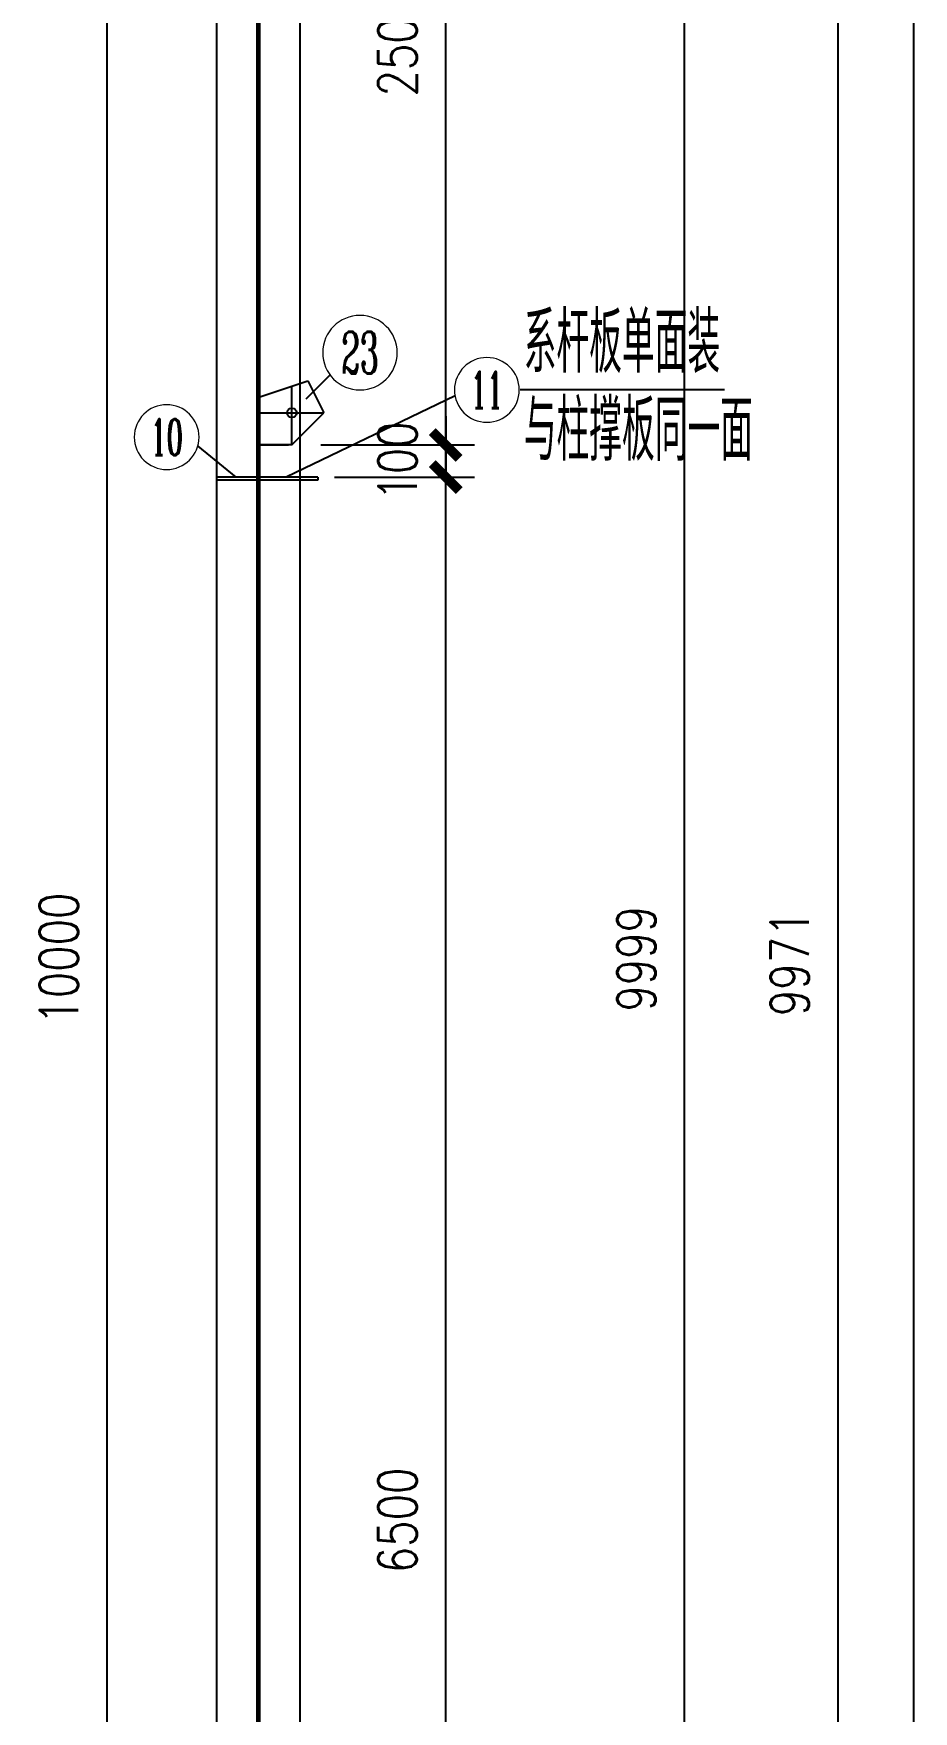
# Model space of a CAD drawing. Header units: millimetres. Extents: x 1471994 to 4527627, y -5186613 to -1927582.
# Drawn here: x 1483699 to 1486440, y -1990805 to -1985578 of the extents above; entities that cross this region are included whole.
import ezdxf
from ezdxf.enums import TextEntityAlignment as Align

# ---------------------------------------------------------------- set-up
doc = ezdxf.new("R2010")
doc.units = ezdxf.units.MM
doc.header["$LTSCALE"] = 1000
doc.header["$PDMODE"] = 34
doc.layers.add('钢架', color=7, linetype='Continuous', lineweight=25)
doc.styles.add('COMPLEX', font='COMPLEX')
doc.styles.add('DIM_FONT', font='simplex.shx', dxfattribs={"width": 0.8, "bigfont": 'hztxt.shx'})
doc.styles.add('hz', font='gbenor.shx', dxfattribs={"width": 0.75, "height": 100, "bigfont": 'gbcbig.shx'})
doc.dimstyles.new('WGH(1)', dxfattribs={"dimscale": 1.2, "dimtxt": 100, "dimasz": 0.5, "dimexe": 75, "dimexo": 75, "dimgap": 75, "dimtad": 1, "dimdec": 0, "dimzin": 0, "dimdsep": 46, "dimtxsty": 'DIM_FONT', "dimblk1": '_DIMX', "dimblk2": '_DIMX', "dimsah": 1, "dimcen": 0.09, "dimclrd": 3, "dimclre": 3, "dimclrt": 7, "dimadec": 0, "dimazin": 0, "dimtfac": 1, "dimtdec": 0, "dimtix": 1, "dimtmove": 2, "dimatfit": 3, "dimldrblk": '_DIMX', "dimfxl": 1, "dimtolj": 1, "dimtzin": 0, "dimarcsym": 0})

# ---------------------------------------------------------------- blocks, each defined once
blk = doc.blocks.new('轴线标号')
at = {"lineweight": 13}
blk.add_circle((0, 0), 0.5, dxfattribs=at)
at = {"layer": '钢架', "lineweight": 13, "style": 'COMPLEX', "width": 1.041667}
blk.add_attdef('A', text='', height=0.56, dxfattribs=at).set_placement((-0.25, -0.28), (0.25, -0.28), align=Align.FIT)
blk = doc.blocks.new('_DIMX')
blk.add_line((-150, 0), (150, 0))
at = {"const_width": 50}
blk.add_lwpolyline([(-70, -70), (70, 70)], dxfattribs=at)
blk = doc.blocks.new('*D1302')
at = {"color": 3, "lineweight": -2}
for p, q in [((1484636.5, -1986959.9), (1485073, -1986959.9)), ((1484983, -1993459.3), (1484983, -1986960.5)), ((1484639.8, -1993459.9), (1485073, -1993459.9))]:
    blk.add_line(p, q, dxfattribs=at)
at = {"layer": 'Defpoints', "color": 0}
for p in [(1484546.5, -1986959.9), (1484983, -1986959.9), (1484549.8, -1993459.9)]:
    blk.add_point(p, dxfattribs=at)
at = {"color": 3, "lineweight": -2, "xscale": 0.6, "yscale": 0.6, "zscale": 0.6}
for p, rotation in [((1484983, -1986959.9), 90), ((1484983, -1993459.9), 270)]:
    blk.add_blockref('_DIMX', p, dxfattribs=dict(at, rotation=rotation))
at = {"color": 7, "insert": (1484833, -1990209.9), "char_height": 120, "attachment_point": 5, "rotation": 90, "style": 'DIM_FONT'}
blk.add_mtext('\\A1;6500', dxfattribs=at)
blk = doc.blocks.new('*D1303')
at = {"color": 3, "lineweight": -2}
for p, q in [((1484593.8, -1986859.9), (1485073, -1986859.9)), ((1484983, -1986859.3), (1484983, -1986858.7)), ((1484983, -1986959.9), (1484983, -1986859.9)), ((1484636.5, -1986959.9), (1485073, -1986959.9)), ((1484983, -1986960.5), (1484983, -1986961.1))]:
    blk.add_line(p, q, dxfattribs=at)
at = {"layer": 'Defpoints', "color": 0}
for p in [(1484503.8, -1986859.9), (1484983, -1986859.9), (1484546.5, -1986959.9)]:
    blk.add_point(p, dxfattribs=at)
at = {"color": 3, "lineweight": -2, "xscale": 0.6, "yscale": 0.6, "zscale": 0.6}
for p, rotation in [((1484983, -1986859.9), 270), ((1484983, -1986959.9), 90)]:
    blk.add_blockref('_DIMX', p, dxfattribs=dict(at, rotation=rotation))
at = {"color": 7, "insert": (1484833, -1986909.9), "char_height": 120, "attachment_point": 5, "rotation": 90, "style": 'DIM_FONT'}
blk.add_mtext('\\A1;100', dxfattribs=at)
blk = doc.blocks.new('*D1270')
at = {"color": 3, "lineweight": -2}
for p, q in [((1484593.8, -1984359.8), (1485073, -1984359.8)), ((1484983, -1986859.3), (1484983, -1984360.4)), ((1484683.8, -1986859.9), (1485073, -1986859.9))]:
    blk.add_line(p, q, dxfattribs=at)
at = {"layer": 'Defpoints', "color": 0}
for p in [(1484503.8, -1984359.8), (1484983, -1984359.8), (1484593.8, -1986859.9)]:
    blk.add_point(p, dxfattribs=at)
at = {"color": 3, "lineweight": -2, "xscale": 0.6, "yscale": 0.6, "zscale": 0.6}
for p, rotation in [((1484983, -1984359.8), 90), ((1484983, -1986859.9), 270)]:
    blk.add_blockref('_DIMX', p, dxfattribs=dict(at, rotation=rotation))
at = {"color": 7, "insert": (1484833, -1985609.8), "char_height": 120, "attachment_point": 5, "rotation": 90, "style": 'DIM_FONT'}
blk.add_mtext('\\A1;2500', dxfattribs=at)
blk = doc.blocks.new('*D1306')
at = {"color": 3, "lineweight": -2}
for p, q in [((1486349.9, -1983489.1), (1486114.3, -1983489.1)), ((1486204.3, -1983489.7), (1486204.3, -1993459.3)), ((1486349.9, -1993459.9), (1486114.3, -1993459.9))]:
    blk.add_line(p, q, dxfattribs=at)
at = {"layer": 'Defpoints', "color": 0}
for p in [(1486439.9, -1983489.1), (1486204.3, -1993459.9), (1486439.9, -1993459.9)]:
    blk.add_point(p, dxfattribs=at)
at = {"color": 3, "lineweight": -2, "xscale": 0.6, "yscale": 0.6, "zscale": 0.6}
for p, rotation in [((1486204.3, -1983489.1), 90), ((1486204.3, -1993459.9), 270)]:
    blk.add_blockref('_DIMX', p, dxfattribs=dict(at, rotation=rotation))
at = {"color": 7, "insert": (1486054.3, -1988474.5), "char_height": 120, "attachment_point": 5, "rotation": 90, "style": 'DIM_FONT'}
blk.add_mtext('\\A1;9971', dxfattribs=at)
blk = doc.blocks.new('*D1307')
at = {"color": 3, "lineweight": -2}
for p, q in [((1486349.9, -1983460.8), (1485637, -1983460.8)), ((1485727, -1993459.3), (1485727, -1983461.4)), ((1486349.9, -1993459.9), (1485637, -1993459.9))]:
    blk.add_line(p, q, dxfattribs=at)
at = {"layer": 'Defpoints', "color": 0}
for p in [(1485727, -1983460.8), (1486439.9, -1983460.8), (1486439.9, -1993459.9)]:
    blk.add_point(p, dxfattribs=at)
at = {"color": 3, "lineweight": -2, "xscale": 0.6, "yscale": 0.6, "zscale": 0.6}
for p, rotation in [((1485727, -1983460.8), 90), ((1485727, -1993459.9), 270)]:
    blk.add_blockref('_DIMX', p, dxfattribs=dict(at, rotation=rotation))
at = {"color": 7, "insert": (1485577, -1988460.3), "char_height": 120, "attachment_point": 5, "rotation": 90, "style": 'DIM_FONT'}
blk.add_mtext('\\A1;9999', dxfattribs=at)
blk = doc.blocks.new('*D1367')
at = {"color": 3, "lineweight": -2}
for p, q in [((1484179.8, -1983459.9), (1483837.9, -1983459.9)), ((1483927.9, -1983460.5), (1483927.9, -1993459.3)), ((1484159.8, -1993459.9), (1483837.9, -1993459.9))]:
    blk.add_line(p, q, dxfattribs=at)
at = {"layer": 'Defpoints', "color": 0}
for p in [(1484269.8, -1983459.9), (1483927.9, -1993459.9), (1484249.8, -1993459.9)]:
    blk.add_point(p, dxfattribs=at)
at = {"color": 3, "lineweight": -2, "xscale": 0.6, "yscale": 0.6, "zscale": 0.6}
for p, rotation in [((1483927.9, -1983459.9), 90), ((1483927.9, -1993459.9), 270)]:
    blk.add_blockref('_DIMX', p, dxfattribs=dict(at, rotation=rotation))
at = {"color": 7, "insert": (1483777.9, -1988459.9), "char_height": 120, "attachment_point": 5, "rotation": 90, "style": 'DIM_FONT'}
blk.add_mtext('\\A1;10000', dxfattribs=at)

msp = doc.modelspace()

# ---------------------------------------------------------------- linework, layer by layer
for p, q in [((1484269.8, -1993459.9), (1484269.8, -1983459.9)), ((1484395.8, -1993459.9), (1484395.8, -1983459.9)), ((1484403.8, -1993459.9), (1484403.8, -1983459.9)), ((1484529.8, -1993459.9), (1484529.8, -1983459.9)), ((1486439.9, -1983460.8), (1486439.9, -1993459.9)), ((1484403.8, -1986709.9), (1484553.8, -1986659.9)), ((1484503.8, -1986859.9), (1484503.8, -1986676.6)), ((1484621.4, -1986643.3), (1484547.7, -1986716.8)), ((1484553.8, -1986659.9), (1484603.8, -1986759.9)), ((1485214.6, -1986687.2), (1485851.4, -1986687.2)), ((1485012.1, -1986707.4), (1484485.6, -1986959.9)), ((1484403.8, -1986759.9), (1484603.8, -1986759.9)), ((1484503.8, -1986859.9), (1484603.8, -1986759.9)), ((1484210.7, -1986863.9), (1484329.4, -1986959.9)), ((1484403.8, -1986859.9), (1484483.8, -1986859.9)), ((1484488.8, -1986859.9), (1484403.8, -1986859.9)), ((1484403.8, -1986859.9), (1484493.8, -1986859.9)), ((1484493.8, -1986859.9), (1484403.8, -1986859.9)), ((1484403.8, -1986859.9), (1484493.8, -1986859.9)), ((1484403.8, -1986859.9), (1484458.8, -1986859.9)), ((1484503.8, -1986859.9), (1484403.8, -1986859.9)), ((1484584.8, -1986959.9), (1484269.8, -1986959.9)), ((1484584.8, -1986969.9), (1484269.8, -1986969.9)), ((1484584.8, -1986959.9), (1484584.8, -1986969.9))]:
    msp.add_line(p, q)
at = {"color": 2}
msp.add_line((1484399.8, -1993459.9), (1484399.8, -1983459.9), dxfattribs=at)
msp.add_circle((1484503.8, -1986759.9), 15)

# ---------------------------------------------------------------- block references
ref = msp.add_blockref('轴线标号', (1484715.9, -1986572.5), dxfattribs=dict(xscale=-232.0951669606147, yscale=232.0951669606147, zscale=232.0951669606781))
ref.add_attrib('A', '23', dxfattribs={"layer": '钢架', "lineweight": 13, "height": 129.97, "style": 'COMPLEX', "width": 0.551471}).set_placement((1484657.9, -1986637.5), (1484773.9, -1986637.5), align=Align.FIT)
ref = msp.add_blockref('轴线标号', (1485111.2, -1986688.5), dxfattribs=dict(xscale=-201.8218843135983, yscale=201.8218843135983, zscale=201.8218843136332))
ref.add_attrib('A', '11', dxfattribs={"layer": '钢架', "lineweight": 13, "height": 113.02, "style": 'COMPLEX', "width": 0.78125}).set_placement((1485060.7, -1986745), (1485161.6, -1986745), align=Align.FIT)
ref = msp.add_blockref('轴线标号', (1484113.8, -1986835.5), dxfattribs=dict(xscale=-201.8218843135983, yscale=201.8218843135983, zscale=201.8218843136332))
ref.add_attrib('A', '10', dxfattribs={"layer": '钢架', "lineweight": 13, "height": 113.02, "style": 'COMPLEX', "width": 0.646552}).set_placement((1484063.4, -1986892.1), (1484164.3, -1986892.1), align=Align.FIT)

# ---------------------------------------------------------------- texts
at = {"layer": '钢架', "lineweight": 13, "char_height": 188.86, "width": 774.007, "attachment_point": 1, "style": 'hz'}
for s, insert in [('系杆板单面装', (1485226.1, -1986446.4)), ('与柱撑板同一面', (1485226.1, -1986720.1))]:
    msp.add_mtext(s, dxfattribs=dict(at, insert=insert))

# ---------------------------------------------------------------- dimensions: what is measured, and where the dimension line sits
for base, p1, p2, picture, middle in [((1483927.9, -1993459.9), (1484269.8, -1983459.9), (1484249.8, -1993459.9), '*D1367', (1483777.9, -1988459.9)), ((1485727, -1983460.8), (1486439.9, -1993459.9), (1486439.9, -1983460.8), '*D1307', (1485577, -1988460.3)), ((1486204.3, -1993459.9), (1486439.9, -1983489.1), (1486439.9, -1993459.9), '*D1306', (1486054.3, -1988474.5)), ((1484983, -1984359.8), (1484593.8, -1986859.9), (1484503.8, -1984359.8), '*D1270', (1484833, -1985609.8)), ((1484983, -1986859.9), (1484546.5, -1986959.9), (1484503.8, -1986859.9), '*D1303', (1484833, -1986909.9)), ((1484983, -1986959.9), (1484549.8, -1993459.9), (1484546.5, -1986959.9), '*D1302', (1484833, -1990209.9))]:
    dim = msp.add_linear_dim(base=base, p1=p1, p2=p2, angle=90, dimstyle='WGH(1)')
    dim.commit()
    dim.dimension.update_dxf_attribs({"geometry": picture, "text_midpoint": middle})

doc.saveas('drawing.dxf')
